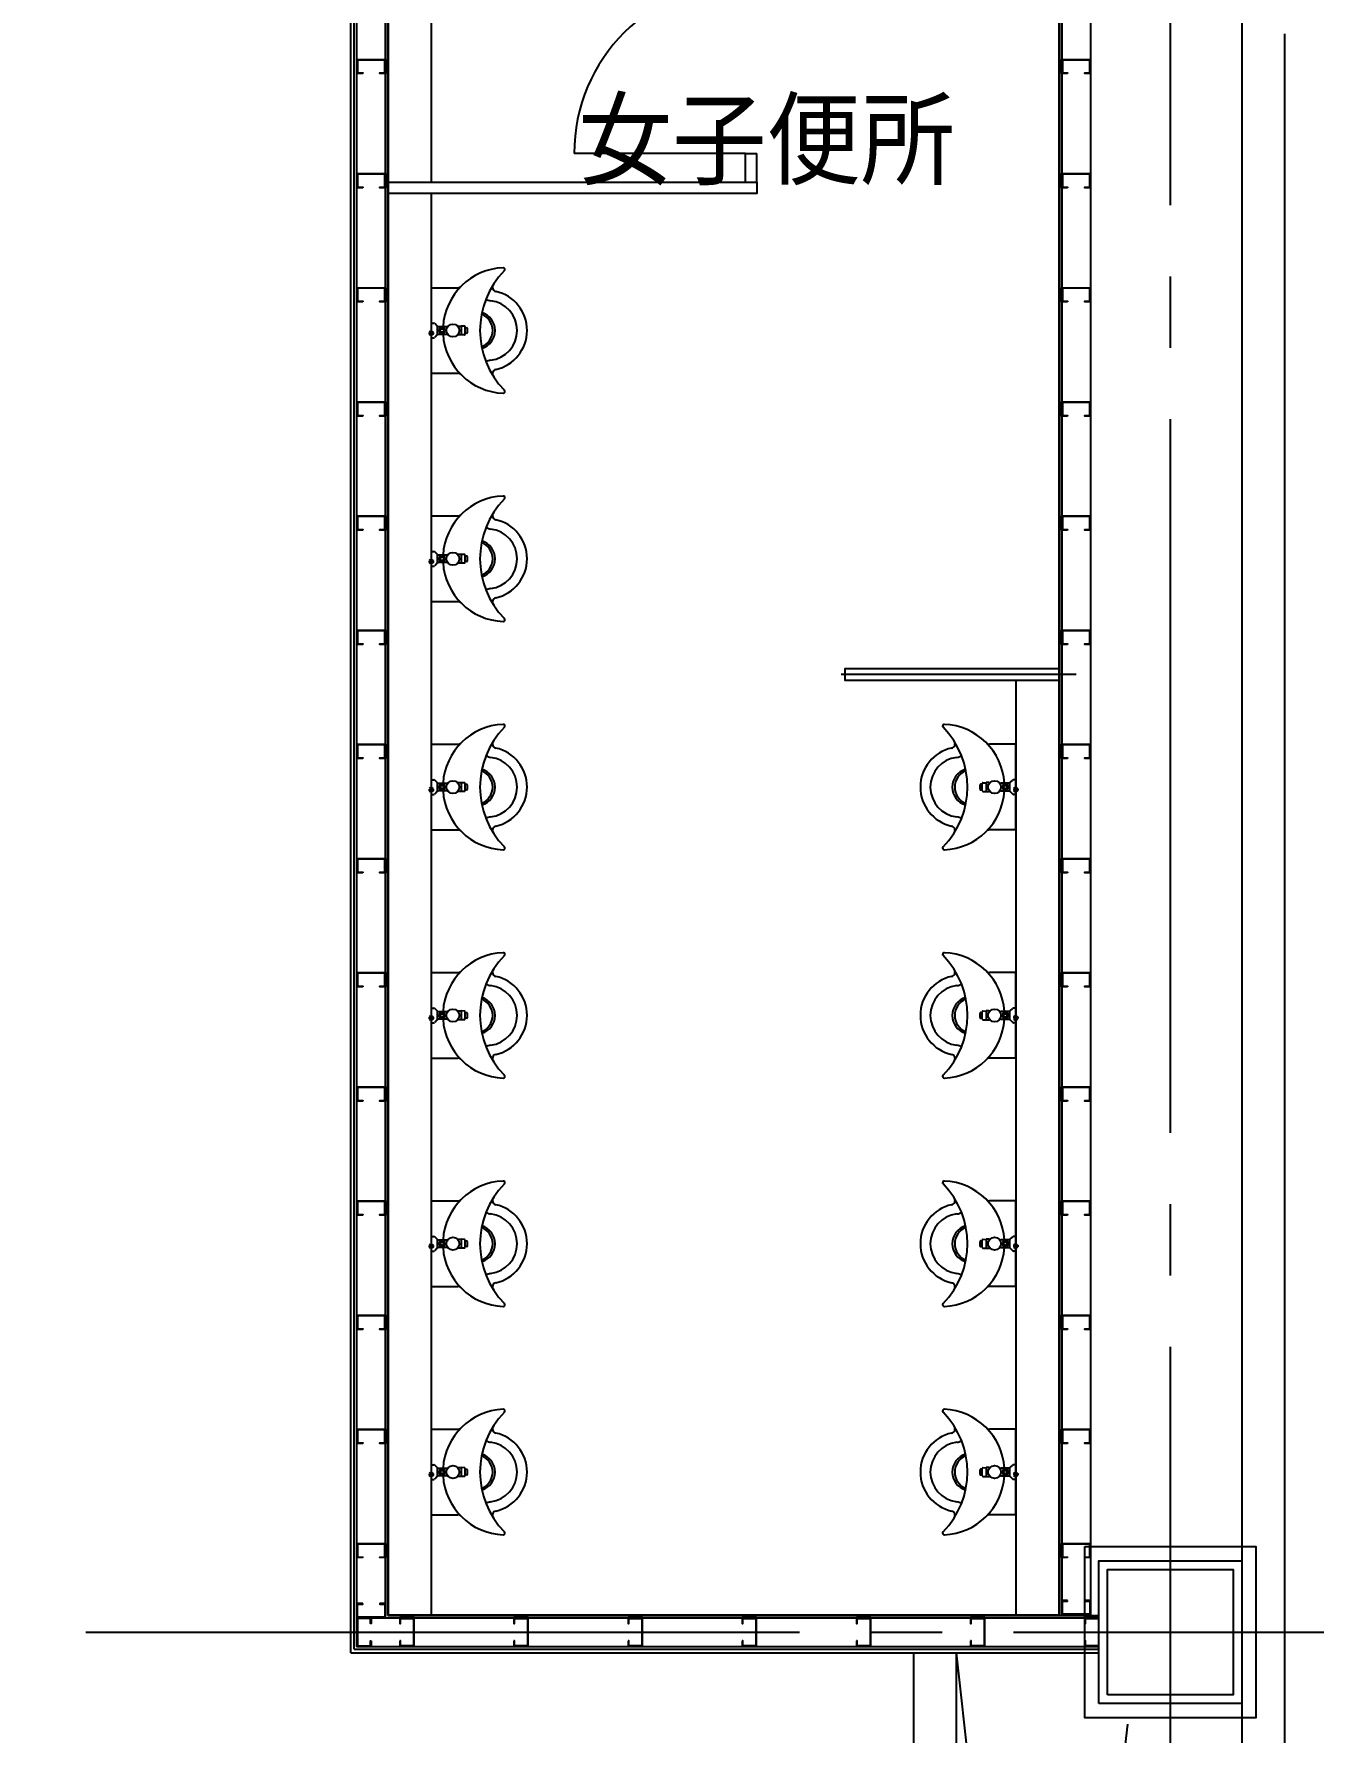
# Model space of a CAD drawing. Header units: millimetres. Extents: x -48783 to 30095, y 6477 to 24477.
# Drawn here: x 23902 to 24350, y 13315 to 13910 of the extents above; entities that cross this region are included whole.
import ezdxf
from ezdxf.enums import TextEntityAlignment as Align

# ---------------------------------------------------------------- set-up
doc = ezdxf.new("R2010")
doc.units = ezdxf.units.MM
doc.header["$LTSCALE"] = 100
doc.linetypes.add('X-N-FAB-L20$0$COL-CEN-LIN', pattern=[3.25, 2.5, -0.25, 0.25, -0.25])
for name, color, linetype in [('0-XREF', 7, 'Continuous'), ('X-N-FAB-L20$0$08', 8, 'Continuous'), ('X-N-FAB-L20$0$BLOCK', 8, 'Continuous'), ('X-N-FAB-L20$0$CCL', 8, 'X-N-FAB-L20$0$COL-CEN-LIN'), ('X-N-FAB-L20$0$COL', 8, 'Continuous'), ('X-N-FAB-L20$0$COL-S', 8, 'Continuous')]:
    doc.layers.add(name, color=color, linetype=linetype)
doc.styles.add('X-N-FAB-L20$0$ROMS', font='ROMANS.shx', dxfattribs={"bigfont": 'bigfont.shx'})

# ---------------------------------------------------------------- blocks, each defined once
blk = doc.blocks.new('X-N-FAB-L20$0$A$C028b1125')
at = {"layer": 'X-N-FAB-L20$0$COL'}
blk.add_lwpolyline([(0, 60), (60, 60), (60, 0), (0, 0)], close=True, dxfattribs=at)
at = {"layer": 'X-N-FAB-L20$0$COL-S'}
for points in [[(5, 5), (5, 55), (55, 55), (55, 5)], [(8, 8), (8, 52), (52, 52), (52, 8)]]:
    blk.add_lwpolyline(points, close=True, dxfattribs=at)
blk = doc.blocks.new('X-N-FAB-L20$0$A$C20c95bda')
at = {"layer": 'X-N-FAB-L20$0$CCL'}
for p, q in [((25320, 0), (25320, 9160)), ((240, 2750), (28330, 2750))]:
    blk.add_line(p, q, dxfattribs=at)
at = {"layer": 'X-N-FAB-L20$0$COL'}
blk.add_blockref('X-N-FAB-L20$0$A$C028b1125', (25290, 2720), dxfattribs=at)
blk = doc.blocks.new('X-N-FAB-L20$0$A$C1d07c4d4')
for centre, radius in [((24766.04, 3181.1), 2.25), ((24758.54, 3180.2), 0.2), ((24762.24, 3181.1), 1.1), ((24762.24, 3181.1), 0.6), ((24758.54, 3100.2), 0.2), ((24762.24, 3101.1), 1.1), ((24762.24, 3101.1), 0.6), ((24766.04, 3101.1), 2.25), ((24766.04, 3021.1), 2.25), ((24955.84, 3021.1), 2.25), ((24758.54, 3020.2), 0.2), ((24762.24, 3021.1), 1.1), ((24762.24, 3021.1), 0.6), ((24959.64, 3021.1), 1.1), ((24959.64, 3021.1), 0.6), ((24963.34, 3020.2), 0.2), ((24758.54, 2940.2), 0.2), ((24762.24, 2941.1), 1.1), ((24762.24, 2941.1), 0.6), ((24766.04, 2941.1), 2.25), ((24955.84, 2941.1), 2.25), ((24959.64, 2941.1), 1.1), ((24959.64, 2941.1), 0.6), ((24963.34, 2940.2), 0.2), ((24762.24, 2861.1), 1.1), ((24766.04, 2861.1), 2.25), ((24955.84, 2861.1), 2.25), ((24959.64, 2861.1), 1.1), ((24758.54, 2860.2), 0.2), ((24762.24, 2861.1), 0.6), ((24959.64, 2861.1), 0.6), ((24963.34, 2860.2), 0.2), ((24758.54, 2780.2), 0.2), ((24762.24, 2781.1), 1.1), ((24762.24, 2781.1), 0.6), ((24766.04, 2781.1), 2.25), ((24955.84, 2781.1), 2.25), ((24959.64, 2781.1), 1.1), ((24959.64, 2781.1), 0.6), ((24963.34, 2780.2), 0.2)]:
    blk.add_circle(centre, radius)
at = {"layer": 'X-N-FAB-L20$0$08'}
for p, q in [((24730.24, 2717.8), (24730.24, 3684.4)), ((24731.49, 2719.05), (24731.49, 3683.15)), ((24989.44, 3684.4), (24989.44, 2730.8)), ((24732.44, 2720), (24732.44, 3682.2)), ((24742.44, 2730), (24742.44, 3672.2)), ((24743.24, 2730.8), (24743.24, 3671.4)), ((24978.64, 3671.4), (24978.64, 2730.8)), ((24979.44, 3672.2), (24979.44, 2730.8)), ((24743.54, 2731.1), (24743.54, 3671.1)), ((24978.34, 3671.1), (24978.34, 2731.1)), ((24758.54, 3233.1), (24758.54, 3389.1)), ((25042.44, 3300), (25042.44, 2695)), ((25057.44, 3285), (25057.44, 2294)), ((24868.54, 3243.1), (24808.54, 3243.1)), ((24868.54, 3243.1), (24872.54, 3243.1)), ((24868.54, 3233.1), (24868.54, 3243.1)), ((24872.54, 3233.1), (24872.54, 3243.1)), ((24758.54, 2731.1), (24758.54, 3229.1)), ((24758.54, 3166.1), (24758.54, 3196.1)), ((24758.54, 3196.1), (24767.81, 3196.1)), ((24758.54, 3178.52), (24758.54, 3183.67)), ((24758.54, 3183.67), (24759.38, 3183.67)), ((24760.59, 3182.67), (24759.66, 3183.56)), ((24757.54, 3180.2), (24759.54, 3180.2)), ((24757.83, 3179.49), (24759.25, 3180.91)), ((24759.25, 3179.49), (24757.83, 3180.91)), ((24758.54, 3180.1), (24758.54, 3182.1)), ((24758.54, 3179.2), (24758.54, 3181.2)), ((24758.54, 3178.52), (24759.38, 3178.52)), ((24760.59, 3179.53), (24759.66, 3178.64)), ((24760.64, 3179.64), (24760.64, 3182.56)), ((24760.64, 3182.45), (24763.24, 3182.45)), ((24763.24, 3179.75), (24760.64, 3179.75)), ((24763.24, 3182.45), (24763.88, 3182.45)), ((24763.88, 3179.75), (24763.24, 3179.75)), ((24768.02, 3182.67), (24768.94, 3182.67)), ((24768.94, 3179.52), (24768.02, 3179.52)), ((24768.94, 3182.67), (24768.94, 3179.52)), ((24770.14, 3182.63), (24768.94, 3182.65)), ((24770.14, 3179.57), (24768.94, 3179.55)), ((24770.34, 3179.77), (24770.34, 3182.43)), ((24770.34, 3182.09), (24770.94, 3182.08)), ((24770.94, 3180.12), (24770.34, 3180.1)), ((24758.54, 3166.1), (24767.81, 3166.1)), ((24758.54, 3086.1), (24758.54, 3116.1)), ((24758.54, 3116.1), (24767.81, 3116.1)), ((24757.54, 3100.2), (24759.54, 3100.2)), ((24757.83, 3099.49), (24759.25, 3100.91)), ((24759.25, 3099.49), (24757.83, 3100.91)), ((24758.54, 3098.52), (24758.54, 3103.67)), ((24758.54, 3103.67), (24759.38, 3103.67)), ((24758.54, 3100.1), (24758.54, 3102.1)), ((24758.54, 3099.2), (24758.54, 3101.2)), ((24760.59, 3102.67), (24759.66, 3103.56)), ((24760.64, 3099.64), (24760.64, 3102.56)), ((24760.64, 3102.45), (24763.24, 3102.45)), ((24763.24, 3102.45), (24763.88, 3102.45)), ((24768.02, 3102.67), (24768.94, 3102.67)), ((24768.94, 3102.67), (24768.94, 3099.52)), ((24770.14, 3102.63), (24768.94, 3102.65)), ((24770.34, 3099.77), (24770.34, 3102.43)), ((24770.34, 3102.09), (24770.94, 3102.08)), ((24770.94, 3100.12), (24770.34, 3100.1)), ((24758.54, 3098.52), (24759.38, 3098.52)), ((24760.59, 3099.53), (24759.66, 3098.64)), ((24763.24, 3099.75), (24760.64, 3099.75)), ((24763.88, 3099.75), (24763.24, 3099.75)), ((24768.94, 3099.52), (24768.02, 3099.52)), ((24770.14, 3099.57), (24768.94, 3099.55)), ((24758.54, 3086.1), (24767.81, 3086.1)), ((24984.44, 3060.6), (24902.04, 3060.6)), ((24963.34, 3058.6), (24963.34, 2731.1)), ((24758.54, 3006.1), (24758.54, 3036.1)), ((24758.54, 3036.1), (24767.81, 3036.1)), ((24963.34, 3036.1), (24954.07, 3036.1)), ((24963.34, 3006.1), (24963.34, 3036.1)), ((24758.54, 3018.52), (24758.54, 3023.67)), ((24758.54, 3023.67), (24759.38, 3023.67)), ((24760.59, 3022.67), (24759.66, 3023.56)), ((24768.02, 3022.67), (24768.94, 3022.67)), ((24768.94, 3022.67), (24768.94, 3019.52)), ((24770.14, 3022.63), (24768.94, 3022.65)), ((24951.74, 3022.63), (24952.94, 3022.65)), ((24952.94, 3022.67), (24952.94, 3019.52)), ((24953.86, 3022.67), (24952.94, 3022.67)), ((24961.29, 3022.67), (24962.22, 3023.56)), ((24963.34, 3023.67), (24962.5, 3023.67)), ((24963.34, 3018.52), (24963.34, 3023.67)), ((24757.54, 3020.2), (24759.54, 3020.2)), ((24757.83, 3019.49), (24759.25, 3020.91)), ((24759.25, 3019.49), (24757.83, 3020.91)), ((24758.54, 3020.1), (24758.54, 3022.1)), ((24758.54, 3019.2), (24758.54, 3021.2)), ((24758.54, 3018.52), (24759.38, 3018.52)), ((24760.59, 3019.53), (24759.66, 3018.64)), ((24760.64, 3019.64), (24760.64, 3022.56)), ((24760.64, 3022.45), (24763.24, 3022.45)), ((24763.24, 3019.75), (24760.64, 3019.75)), ((24763.24, 3022.45), (24763.88, 3022.45)), ((24763.88, 3019.75), (24763.24, 3019.75)), ((24768.94, 3019.52), (24768.02, 3019.52)), ((24770.14, 3019.57), (24768.94, 3019.55)), ((24770.34, 3019.77), (24770.34, 3022.43)), ((24770.34, 3022.09), (24770.94, 3022.08)), ((24770.94, 3020.12), (24770.34, 3020.1)), ((24951.54, 3022.09), (24950.94, 3022.08)), ((24950.94, 3020.12), (24951.54, 3020.1)), ((24951.54, 3019.77), (24951.54, 3022.43)), ((24951.74, 3019.57), (24952.94, 3019.55)), ((24952.94, 3019.52), (24953.86, 3019.52)), ((24958.64, 3022.45), (24958, 3022.45)), ((24958, 3019.75), (24958.64, 3019.75)), ((24961.24, 3022.45), (24958.64, 3022.45)), ((24958.64, 3019.75), (24961.24, 3019.75)), ((24961.24, 3019.64), (24961.24, 3022.56)), ((24961.29, 3019.53), (24962.22, 3018.64)), ((24964.34, 3020.2), (24962.34, 3020.2)), ((24963.34, 3018.52), (24962.5, 3018.52)), ((24964.05, 3019.49), (24962.63, 3020.91)), ((24962.63, 3019.49), (24964.05, 3020.91)), ((24963.34, 3020.1), (24963.34, 3022.1)), ((24963.34, 3019.2), (24963.34, 3021.2)), ((24758.54, 3006.1), (24767.81, 3006.1)), ((24963.34, 3006.1), (24954.07, 3006.1)), ((24758.54, 2926.1), (24758.54, 2956.1)), ((24758.54, 2956.1), (24767.81, 2956.1)), ((24963.34, 2956.1), (24954.07, 2956.1)), ((24963.34, 2926.1), (24963.34, 2956.1)), ((24757.54, 2940.2), (24759.54, 2940.2)), ((24757.83, 2939.49), (24759.25, 2940.91)), ((24759.25, 2939.49), (24757.83, 2940.91)), ((24758.54, 2938.52), (24758.54, 2943.67)), ((24758.54, 2943.67), (24759.38, 2943.67)), ((24758.54, 2940.1), (24758.54, 2942.1)), ((24758.54, 2939.2), (24758.54, 2941.2)), ((24760.59, 2942.67), (24759.66, 2943.56)), ((24760.59, 2939.53), (24759.66, 2938.64)), ((24760.64, 2939.64), (24760.64, 2942.56)), ((24760.64, 2942.45), (24763.24, 2942.45)), ((24763.24, 2939.75), (24760.64, 2939.75)), ((24763.24, 2942.45), (24763.88, 2942.45)), ((24763.88, 2939.75), (24763.24, 2939.75)), ((24768.02, 2942.67), (24768.94, 2942.67)), ((24768.94, 2939.52), (24768.02, 2939.52)), ((24768.94, 2942.67), (24768.94, 2939.52)), ((24770.14, 2942.63), (24768.94, 2942.65)), ((24770.14, 2939.57), (24768.94, 2939.55)), ((24770.34, 2939.77), (24770.34, 2942.43)), ((24770.34, 2942.09), (24770.94, 2942.08)), ((24770.94, 2940.12), (24770.34, 2940.1)), ((24951.54, 2942.09), (24950.94, 2942.08)), ((24950.94, 2940.12), (24951.54, 2940.1)), ((24951.54, 2939.77), (24951.54, 2942.43)), ((24951.74, 2942.63), (24952.94, 2942.65)), ((24951.74, 2939.57), (24952.94, 2939.55)), ((24952.94, 2942.67), (24952.94, 2939.52)), ((24953.86, 2942.67), (24952.94, 2942.67)), ((24952.94, 2939.52), (24953.86, 2939.52)), ((24958.64, 2942.45), (24958, 2942.45)), ((24958, 2939.75), (24958.64, 2939.75)), ((24961.24, 2942.45), (24958.64, 2942.45)), ((24958.64, 2939.75), (24961.24, 2939.75)), ((24961.24, 2939.64), (24961.24, 2942.56)), ((24961.29, 2942.67), (24962.22, 2943.56)), ((24961.29, 2939.53), (24962.22, 2938.64)), ((24964.34, 2940.2), (24962.34, 2940.2)), ((24963.34, 2943.67), (24962.5, 2943.67)), ((24964.05, 2939.49), (24962.63, 2940.91)), ((24962.63, 2939.49), (24964.05, 2940.91)), ((24963.34, 2938.52), (24963.34, 2943.67)), ((24963.34, 2940.1), (24963.34, 2942.1)), ((24963.34, 2939.2), (24963.34, 2941.2)), ((24758.54, 2938.52), (24759.38, 2938.52)), ((24963.34, 2938.52), (24962.5, 2938.52)), ((24758.54, 2926.1), (24767.81, 2926.1)), ((24963.34, 2926.1), (24954.07, 2926.1)), ((24758.54, 2846.1), (24758.54, 2876.1)), ((24758.54, 2876.1), (24767.81, 2876.1)), ((24963.34, 2876.1), (24954.07, 2876.1)), ((24963.34, 2846.1), (24963.34, 2876.1)), ((24758.54, 2858.52), (24758.54, 2863.67)), ((24758.54, 2863.67), (24759.38, 2863.67)), ((24758.54, 2860.1), (24758.54, 2862.1)), ((24760.59, 2862.67), (24759.66, 2863.56)), ((24760.64, 2859.64), (24760.64, 2862.56)), ((24760.64, 2862.45), (24763.24, 2862.45)), ((24763.24, 2862.45), (24763.88, 2862.45)), ((24768.02, 2862.67), (24768.94, 2862.67)), ((24768.94, 2862.67), (24768.94, 2859.52)), ((24770.14, 2862.63), (24768.94, 2862.65)), ((24770.34, 2859.77), (24770.34, 2862.43)), ((24770.34, 2862.09), (24770.94, 2862.08)), ((24951.54, 2862.09), (24950.94, 2862.08)), ((24951.54, 2859.77), (24951.54, 2862.43)), ((24951.74, 2862.63), (24952.94, 2862.65)), ((24952.94, 2862.67), (24952.94, 2859.52)), ((24953.86, 2862.67), (24952.94, 2862.67)), ((24958.64, 2862.45), (24958, 2862.45)), ((24961.24, 2862.45), (24958.64, 2862.45)), ((24961.24, 2859.64), (24961.24, 2862.56)), ((24961.29, 2862.67), (24962.22, 2863.56)), ((24963.34, 2863.67), (24962.5, 2863.67)), ((24963.34, 2858.52), (24963.34, 2863.67)), ((24963.34, 2860.1), (24963.34, 2862.1)), ((24757.54, 2860.2), (24759.54, 2860.2)), ((24757.83, 2859.49), (24759.25, 2860.91)), ((24759.25, 2859.49), (24757.83, 2860.91)), ((24758.54, 2859.2), (24758.54, 2861.2)), ((24758.54, 2858.52), (24759.38, 2858.52)), ((24760.59, 2859.53), (24759.66, 2858.64)), ((24763.24, 2859.75), (24760.64, 2859.75)), ((24763.88, 2859.75), (24763.24, 2859.75)), ((24768.94, 2859.52), (24768.02, 2859.52)), ((24770.14, 2859.57), (24768.94, 2859.55)), ((24770.94, 2860.12), (24770.34, 2860.1)), ((24950.94, 2860.12), (24951.54, 2860.1)), ((24951.74, 2859.57), (24952.94, 2859.55)), ((24952.94, 2859.52), (24953.86, 2859.52)), ((24958, 2859.75), (24958.64, 2859.75)), ((24958.64, 2859.75), (24961.24, 2859.75)), ((24961.29, 2859.53), (24962.22, 2858.64)), ((24964.34, 2860.2), (24962.34, 2860.2)), ((24963.34, 2858.52), (24962.5, 2858.52)), ((24964.05, 2859.49), (24962.63, 2860.91)), ((24962.63, 2859.49), (24964.05, 2860.91)), ((24963.34, 2859.2), (24963.34, 2861.2)), ((24758.54, 2846.1), (24767.81, 2846.1)), ((24963.34, 2846.1), (24954.07, 2846.1)), ((24758.54, 2766.1), (24758.54, 2796.1)), ((24758.54, 2796.1), (24767.81, 2796.1)), ((24963.34, 2796.1), (24954.07, 2796.1)), ((24963.34, 2766.1), (24963.34, 2796.1)), ((24757.54, 2780.2), (24759.54, 2780.2)), ((24759.25, 2779.49), (24757.83, 2780.91)), ((24757.83, 2779.49), (24759.25, 2780.91)), ((24758.54, 2778.52), (24758.54, 2783.67)), ((24758.54, 2783.67), (24759.38, 2783.67)), ((24758.54, 2780.1), (24758.54, 2782.1)), ((24758.54, 2779.2), (24758.54, 2781.2)), ((24760.59, 2782.67), (24759.66, 2783.56)), ((24760.59, 2779.53), (24759.66, 2778.64)), ((24760.64, 2779.64), (24760.64, 2782.56)), ((24760.64, 2782.45), (24763.24, 2782.45)), ((24763.24, 2779.75), (24760.64, 2779.75)), ((24763.24, 2782.45), (24763.88, 2782.45)), ((24763.88, 2779.75), (24763.24, 2779.75)), ((24768.02, 2782.67), (24768.94, 2782.67)), ((24768.94, 2779.52), (24768.02, 2779.52)), ((24768.94, 2782.67), (24768.94, 2779.52)), ((24770.14, 2782.63), (24768.94, 2782.65)), ((24770.14, 2779.57), (24768.94, 2779.55)), ((24770.34, 2779.77), (24770.34, 2782.43)), ((24770.34, 2782.09), (24770.94, 2782.08)), ((24770.94, 2780.12), (24770.34, 2780.1)), ((24951.54, 2782.09), (24950.94, 2782.08)), ((24950.94, 2780.12), (24951.54, 2780.1)), ((24951.54, 2779.77), (24951.54, 2782.43)), ((24951.74, 2782.63), (24952.94, 2782.65)), ((24951.74, 2779.57), (24952.94, 2779.55)), ((24952.94, 2782.67), (24952.94, 2779.52)), ((24953.86, 2782.67), (24952.94, 2782.67)), ((24952.94, 2779.52), (24953.86, 2779.52)), ((24958.64, 2782.45), (24958, 2782.45)), ((24958, 2779.75), (24958.64, 2779.75)), ((24961.24, 2782.45), (24958.64, 2782.45)), ((24958.64, 2779.75), (24961.24, 2779.75)), ((24961.24, 2779.64), (24961.24, 2782.56)), ((24961.29, 2782.67), (24962.22, 2783.56)), ((24961.29, 2779.53), (24962.22, 2778.64)), ((24964.34, 2780.2), (24962.34, 2780.2)), ((24963.34, 2783.67), (24962.5, 2783.67)), ((24962.63, 2779.49), (24964.05, 2780.91)), ((24964.05, 2779.49), (24962.63, 2780.91)), ((24963.34, 2778.52), (24963.34, 2783.67)), ((24963.34, 2780.1), (24963.34, 2782.1)), ((24963.34, 2779.2), (24963.34, 2781.2)), ((24758.54, 2778.52), (24759.38, 2778.52)), ((24963.34, 2778.52), (24962.5, 2778.52)), ((24758.54, 2766.1), (24767.81, 2766.1)), ((24963.34, 2766.1), (24954.07, 2766.1)), ((24743.54, 2731.1), (24978.34, 2731.1)), ((24742.44, 2730), (24992.44, 2730)), ((24743.24, 2730.8), (24992.44, 2730.8)), ((24732.44, 2720), (24992.44, 2720)), ((24730.24, 2717.8), (24992.44, 2717.8)), ((24731.49, 2719.05), (24992.44, 2719.05)), ((24927.44, 2717.8), (24927.44, 2655)), ((24942.44, 2717.8), (24942.44, 2655)), ((24942.44, 2717.8), (25002.44, 2170)), ((25002.44, 2692.79), (24942.44, 2170)), ((25042.44, 2695), (25042.44, 2170))]:
    blk.add_line(p, q, dxfattribs=at)
for points in [[(24734.44, 3271.1), (24732.44, 3271.1), (24732.44, 3276.1), (24742.44, 3276.1), (24742.44, 3271.1), (24740.44, 3271.1), (24740.44, 3271.33), (24742.21, 3271.33), (24742.21, 3275.87), (24732.67, 3275.87), (24732.67, 3271.33), (24734.44, 3271.33)], [(24981.44, 3271.1), (24979.44, 3271.1), (24979.44, 3276.1), (24989.44, 3276.1), (24989.44, 3271.1), (24987.44, 3271.1), (24987.44, 3271.33), (24989.21, 3271.33), (24989.21, 3275.87), (24979.67, 3275.87), (24979.67, 3271.33), (24981.44, 3271.33)], [(24734.44, 3231.1), (24732.44, 3231.1), (24732.44, 3236.1), (24742.44, 3236.1), (24742.44, 3231.1), (24740.44, 3231.1), (24740.44, 3231.33), (24742.21, 3231.33), (24742.21, 3235.87), (24732.67, 3235.87), (24732.67, 3231.33), (24734.44, 3231.33)], [(24981.44, 3231.1), (24979.44, 3231.1), (24979.44, 3236.1), (24989.44, 3236.1), (24989.44, 3231.1), (24987.44, 3231.1), (24987.44, 3231.33), (24989.21, 3231.33), (24989.21, 3235.87), (24979.67, 3235.87), (24979.67, 3231.33), (24981.44, 3231.33)], [(24734.44, 3191.1), (24732.44, 3191.1), (24732.44, 3196.1), (24742.44, 3196.1), (24742.44, 3191.1), (24740.44, 3191.1), (24740.44, 3191.33), (24742.21, 3191.33), (24742.21, 3195.87), (24732.67, 3195.87), (24732.67, 3191.33), (24734.44, 3191.33)], [(24981.44, 3191.1), (24979.44, 3191.1), (24979.44, 3196.1), (24989.44, 3196.1), (24989.44, 3191.1), (24987.44, 3191.1), (24987.44, 3191.33), (24989.21, 3191.33), (24989.21, 3195.87), (24979.67, 3195.87), (24979.67, 3191.33), (24981.44, 3191.33)], [(24734.44, 3151.1), (24732.44, 3151.1), (24732.44, 3156.1), (24742.44, 3156.1), (24742.44, 3151.1), (24740.44, 3151.1), (24740.44, 3151.33), (24742.21, 3151.33), (24742.21, 3155.87), (24732.67, 3155.87), (24732.67, 3151.33), (24734.44, 3151.33)], [(24981.44, 3151.1), (24979.44, 3151.1), (24979.44, 3156.1), (24989.44, 3156.1), (24989.44, 3151.1), (24987.44, 3151.1), (24987.44, 3151.33), (24989.21, 3151.33), (24989.21, 3155.87), (24979.67, 3155.87), (24979.67, 3151.33), (24981.44, 3151.33)], [(24734.44, 3111.1), (24732.44, 3111.1), (24732.44, 3116.1), (24742.44, 3116.1), (24742.44, 3111.1), (24740.44, 3111.1), (24740.44, 3111.33), (24742.21, 3111.33), (24742.21, 3115.87), (24732.67, 3115.87), (24732.67, 3111.33), (24734.44, 3111.33)], [(24981.44, 3111.1), (24979.44, 3111.1), (24979.44, 3116.1), (24989.44, 3116.1), (24989.44, 3111.1), (24987.44, 3111.1), (24987.44, 3111.33), (24989.21, 3111.33), (24989.21, 3115.87), (24979.67, 3115.87), (24979.67, 3111.33), (24981.44, 3111.33)], [(24734.44, 3071.1), (24732.44, 3071.1), (24732.44, 3076.1), (24742.44, 3076.1), (24742.44, 3071.1), (24740.44, 3071.1), (24740.44, 3071.33), (24742.21, 3071.33), (24742.21, 3075.87), (24732.67, 3075.87), (24732.67, 3071.33), (24734.44, 3071.33)], [(24981.44, 3071.1), (24979.44, 3071.1), (24979.44, 3076.1), (24989.44, 3076.1), (24989.44, 3071.1), (24987.44, 3071.1), (24987.44, 3071.33), (24989.21, 3071.33), (24989.21, 3075.87), (24979.67, 3075.87), (24979.67, 3071.33), (24981.44, 3071.33)], [(24734.44, 3031.1), (24732.44, 3031.1), (24732.44, 3036.1), (24742.44, 3036.1), (24742.44, 3031.1), (24740.44, 3031.1), (24740.44, 3031.33), (24742.21, 3031.33), (24742.21, 3035.87), (24732.67, 3035.87), (24732.67, 3031.33), (24734.44, 3031.33)], [(24981.44, 3031.1), (24979.44, 3031.1), (24979.44, 3036.1), (24989.44, 3036.1), (24989.44, 3031.1), (24987.44, 3031.1), (24987.44, 3031.33), (24989.21, 3031.33), (24989.21, 3035.87), (24979.67, 3035.87), (24979.67, 3031.33), (24981.44, 3031.33)], [(24734.44, 2991.1), (24732.44, 2991.1), (24732.44, 2996.1), (24742.44, 2996.1), (24742.44, 2991.1), (24740.44, 2991.1), (24740.44, 2991.33), (24742.21, 2991.33), (24742.21, 2995.87), (24732.67, 2995.87), (24732.67, 2991.33), (24734.44, 2991.33)], [(24981.44, 2991.1), (24979.44, 2991.1), (24979.44, 2996.1), (24989.44, 2996.1), (24989.44, 2991.1), (24987.44, 2991.1), (24987.44, 2991.33), (24989.21, 2991.33), (24989.21, 2995.87), (24979.67, 2995.87), (24979.67, 2991.33), (24981.44, 2991.33)], [(24734.44, 2951.1), (24732.44, 2951.1), (24732.44, 2956.1), (24742.44, 2956.1), (24742.44, 2951.1), (24740.44, 2951.1), (24740.44, 2951.33), (24742.21, 2951.33), (24742.21, 2955.87), (24732.67, 2955.87), (24732.67, 2951.33), (24734.44, 2951.33)], [(24981.44, 2951.1), (24979.44, 2951.1), (24979.44, 2956.1), (24989.44, 2956.1), (24989.44, 2951.1), (24987.44, 2951.1), (24987.44, 2951.33), (24989.21, 2951.33), (24989.21, 2955.87), (24979.67, 2955.87), (24979.67, 2951.33), (24981.44, 2951.33)], [(24734.44, 2911.1), (24732.44, 2911.1), (24732.44, 2916.1), (24742.44, 2916.1), (24742.44, 2911.1), (24740.44, 2911.1), (24740.44, 2911.33), (24742.21, 2911.33), (24742.21, 2915.87), (24732.67, 2915.87), (24732.67, 2911.33), (24734.44, 2911.33)], [(24981.44, 2911.1), (24979.44, 2911.1), (24979.44, 2916.1), (24989.44, 2916.1), (24989.44, 2911.1), (24987.44, 2911.1), (24987.44, 2911.33), (24989.21, 2911.33), (24989.21, 2915.87), (24979.67, 2915.87), (24979.67, 2911.33), (24981.44, 2911.33)], [(24734.44, 2871.1), (24732.44, 2871.1), (24732.44, 2876.1), (24742.44, 2876.1), (24742.44, 2871.1), (24740.44, 2871.1), (24740.44, 2871.33), (24742.21, 2871.33), (24742.21, 2875.87), (24732.67, 2875.87), (24732.67, 2871.33), (24734.44, 2871.33)], [(24981.44, 2871.1), (24979.44, 2871.1), (24979.44, 2876.1), (24989.44, 2876.1), (24989.44, 2871.1), (24987.44, 2871.1), (24987.44, 2871.33), (24989.21, 2871.33), (24989.21, 2875.87), (24979.67, 2875.87), (24979.67, 2871.33), (24981.44, 2871.33)], [(24734.44, 2831.1), (24732.44, 2831.1), (24732.44, 2836.1), (24742.44, 2836.1), (24742.44, 2831.1), (24740.44, 2831.1), (24740.44, 2831.33), (24742.21, 2831.33), (24742.21, 2835.87), (24732.67, 2835.87), (24732.67, 2831.33), (24734.44, 2831.33)], [(24981.44, 2831.1), (24979.44, 2831.1), (24979.44, 2836.1), (24989.44, 2836.1), (24989.44, 2831.1), (24987.44, 2831.1), (24987.44, 2831.33), (24989.21, 2831.33), (24989.21, 2835.87), (24979.67, 2835.87), (24979.67, 2831.33), (24981.44, 2831.33)], [(24734.44, 2791.1), (24732.44, 2791.1), (24732.44, 2796.1), (24742.44, 2796.1), (24742.44, 2791.1), (24740.44, 2791.1), (24740.44, 2791.33), (24742.21, 2791.33), (24742.21, 2795.87), (24732.67, 2795.87), (24732.67, 2791.33), (24734.44, 2791.33)], [(24981.44, 2791.1), (24979.44, 2791.1), (24979.44, 2796.1), (24989.44, 2796.1), (24989.44, 2791.1), (24987.44, 2791.1), (24987.44, 2791.33), (24989.21, 2791.33), (24989.21, 2795.87), (24979.67, 2795.87), (24979.67, 2791.33), (24981.44, 2791.33)], [(24734.44, 2751.1), (24732.44, 2751.1), (24732.44, 2756.1), (24742.44, 2756.1), (24742.44, 2751.1), (24740.44, 2751.1), (24740.44, 2751.33), (24742.21, 2751.33), (24742.21, 2755.87), (24732.67, 2755.87), (24732.67, 2751.33), (24734.44, 2751.33)], [(24981.44, 2751.1), (24979.44, 2751.1), (24979.44, 2756.1), (24989.44, 2756.1), (24989.44, 2751.1), (24987.44, 2751.1), (24987.44, 2751.33), (24989.21, 2751.33), (24989.21, 2755.87), (24979.67, 2755.87), (24979.67, 2751.33), (24981.44, 2751.33)], [(24987.44, 2755), (25047.44, 2755), (25047.44, 2695), (24987.44, 2695)], [(24992.44, 2700), (24992.44, 2750), (25042.44, 2750), (25042.44, 2700)], [(24995.44, 2703), (24995.44, 2747), (25039.44, 2747), (25039.44, 2703)], [(24734.44, 2735), (24732.44, 2735), (24732.44, 2730), (24742.44, 2730), (24742.44, 2735), (24740.44, 2735), (24740.44, 2734.77), (24742.21, 2734.77), (24742.21, 2730.23), (24732.67, 2730.23), (24732.67, 2734.77), (24734.44, 2734.77)], [(24981.44, 2736.1), (24979.44, 2736.1), (24979.44, 2731.1), (24989.44, 2731.1), (24989.44, 2736.1), (24987.44, 2736.1), (24987.44, 2735.87), (24989.21, 2735.87), (24989.21, 2731.33), (24979.67, 2731.33), (24979.67, 2735.87), (24981.44, 2735.87)], [(24737.44, 2722), (24737.44, 2720), (24732.44, 2720), (24732.44, 2730), (24737.44, 2730), (24737.44, 2728), (24737.21, 2728), (24737.21, 2729.77), (24732.67, 2729.77), (24732.67, 2720.23), (24737.21, 2720.23), (24737.21, 2722)], [(24747.44, 2722), (24747.44, 2720), (24752.44, 2720), (24752.44, 2730), (24747.44, 2730), (24747.44, 2728), (24747.67, 2728), (24747.67, 2729.77), (24752.21, 2729.77), (24752.21, 2720.23), (24747.67, 2720.23), (24747.67, 2722)], [(24787.44, 2722), (24787.44, 2720), (24792.44, 2720), (24792.44, 2730), (24787.44, 2730), (24787.44, 2728), (24787.67, 2728), (24787.67, 2729.77), (24792.21, 2729.77), (24792.21, 2720.23), (24787.67, 2720.23), (24787.67, 2722)], [(24827.44, 2722), (24827.44, 2720), (24832.44, 2720), (24832.44, 2730), (24827.44, 2730), (24827.44, 2728), (24827.67, 2728), (24827.67, 2729.77), (24832.21, 2729.77), (24832.21, 2720.23), (24827.67, 2720.23), (24827.67, 2722)], [(24867.44, 2722), (24867.44, 2720), (24872.44, 2720), (24872.44, 2730), (24867.44, 2730), (24867.44, 2728), (24867.67, 2728), (24867.67, 2729.77), (24872.21, 2729.77), (24872.21, 2720.23), (24867.67, 2720.23), (24867.67, 2722)], [(24907.44, 2722), (24907.44, 2720), (24912.44, 2720), (24912.44, 2730), (24907.44, 2730), (24907.44, 2728), (24907.67, 2728), (24907.67, 2729.77), (24912.21, 2729.77), (24912.21, 2720.23), (24907.67, 2720.23), (24907.67, 2722)], [(24947.44, 2722), (24947.44, 2720), (24952.44, 2720), (24952.44, 2730), (24947.44, 2730), (24947.44, 2728), (24947.67, 2728), (24947.67, 2729.77), (24952.21, 2729.77), (24952.21, 2720.23), (24947.67, 2720.23), (24947.67, 2722)], [(24987.44, 2722), (24987.44, 2720), (24992.44, 2720), (24992.44, 2730), (24987.44, 2730), (24987.44, 2728), (24987.67, 2728), (24987.67, 2729.77), (24992.21, 2729.77), (24992.21, 2720.23), (24987.67, 2720.23), (24987.67, 2722)]]:
    blk.add_lwpolyline(points, close=True, dxfattribs=at)
for points in [[(24743.54, 3233.1), (24872.54, 3233.1), (24872.54, 3229.1), (24743.54, 3229.1)], [(24978.34, 3062.6), (24903.34, 3062.6), (24903.34, 3058.6), (24978.34, 3058.6)]]:
    blk.add_lwpolyline(points, dxfattribs=at)
for centre, radius, start, end in [((24868.54, 3243.1), 60, 90, 180), ((24784.54, 3181.1), 22, 92.38492, 176.4819), ((24805.54, 3181.1), 30, 135.6739, 224.326), ((24783.65, 3202.48), 0.6, 315.673, 92.38565), ((24767.81, 3197.6), 1.5, 270, 315.402), ((24781.39, 3196.23), 1.5, 147.9269, 257.518), ((24779.75, 3195.5), 4, 238.03, 263.229), ((24778.04, 3181.1), 10.5, 0, 83.229), ((24778.04, 3181.1), 14, 0, 77.518), ((24759.38, 3183.27), 0.4, 46.33, 90), ((24773.84, 3181.1), 6.15, 291.471, 68.53), ((24774.29, 3181.1), 6.55, 286.967, 73.033), ((24759.38, 3178.92), 0.4, 270, 313.669), ((24760.49, 3182.56), 0.15, 0, 46.332), ((24760.49, 3179.64), 0.15, 313.668, 0), ((24784.54, 3181.1), 22, 183.5181, 267.621), ((24763.88, 3183.25), 0.8, 270, 315.177), ((24763.88, 3178.95), 0.8, 44.823, 90), ((24768.02, 3183.67), 1, 232.401, 270), ((24768.02, 3178.52), 1, 90, 127.5987), ((24770.14, 3182.43), 0.2, 0, 88.979), ((24770.14, 3179.77), 0.2, 271.021, 0), ((24770.94, 3181.88), 0.2, 0.566, 88.909), ((24770.94, 3180.32), 0.2, 271.091, 359.44), ((24691.14, 3181.1), 80, 359.437, 0.563), ((24778.04, 3181.1), 10.5, 276.771, 0), ((24778.04, 3181.1), 14, 282.482, 0), ((24767.81, 3164.6), 1.5, 44.598, 90.00093), ((24779.75, 3166.7), 4, 96.77102, 121.9701), ((24781.39, 3165.97), 1.5, 102.4818, 212.072), ((24783.65, 3159.72), 0.6, 267.614, 44.327), ((24784.54, 3101.1), 22, 92.38492, 176.4819), ((24805.54, 3101.1), 30, 135.6739, 224.326), ((24783.65, 3122.48), 0.6, 315.673, 92.38565), ((24767.81, 3117.6), 1.5, 270, 315.402), ((24779.75, 3115.5), 4, 238.03, 263.229), ((24781.39, 3116.23), 1.5, 147.9269, 257.518), ((24778.04, 3101.1), 14, 0, 77.518), ((24773.84, 3101.1), 6.15, 291.471, 68.53), ((24774.29, 3101.1), 6.55, 286.967, 73.033), ((24778.04, 3101.1), 10.5, 0, 83.229), ((24759.38, 3103.27), 0.4, 46.33, 90), ((24760.49, 3102.56), 0.15, 0, 46.332), ((24763.88, 3103.25), 0.8, 270, 315.177), ((24768.02, 3103.67), 1, 232.401, 270), ((24770.14, 3102.43), 0.2, 0, 88.979), ((24770.94, 3101.88), 0.2, 0.566, 88.909), ((24770.94, 3100.32), 0.2, 271.091, 359.44), ((24691.14, 3101.1), 80, 359.437, 0.563), ((24778.04, 3101.1), 10.5, 276.771, 0), ((24778.04, 3101.1), 14, 282.482, 0), ((24759.38, 3098.92), 0.4, 270, 313.669), ((24760.49, 3099.64), 0.15, 313.668, 0), ((24784.54, 3101.1), 22, 183.5181, 267.621), ((24763.88, 3098.95), 0.8, 44.823, 90), ((24768.02, 3098.52), 1, 90, 127.5987), ((24770.14, 3099.77), 0.2, 271.021, 0), ((24779.75, 3086.7), 4, 96.77102, 121.9701), ((24767.81, 3084.6), 1.5, 44.598, 90.00093), ((24781.39, 3085.97), 1.5, 102.4818, 212.072), ((24783.65, 3079.72), 0.6, 267.614, 44.327), ((24784.54, 3021.1), 22, 92.38492, 176.4819), ((24805.54, 3021.1), 30, 135.6739, 224.326), ((24783.65, 3042.48), 0.6, 315.673, 92.38565), ((24938.23, 3042.48), 0.6, 87.61435, 224.327), ((24916.34, 3021.1), 30, 315.674, 44.3261), ((24937.34, 3021.1), 22, 3.5181, 87.61508), ((24767.81, 3037.6), 1.5, 270, 315.402), ((24781.39, 3036.23), 1.5, 147.9269, 257.518), ((24778.04, 3021.1), 14, 0, 77.518), ((24943.84, 3021.1), 14, 102.482, 180), ((24940.49, 3036.23), 1.5, 282.482, 32.0731), ((24954.07, 3037.6), 1.5, 224.598, 270), ((24779.75, 3035.5), 4, 238.03, 263.229), ((24778.04, 3021.1), 10.5, 0, 83.229), ((24943.84, 3021.1), 10.5, 96.771, 180), ((24942.13, 3035.5), 4, 276.771, 301.97), ((24759.38, 3023.27), 0.4, 46.33, 90), ((24760.49, 3022.56), 0.15, 0, 46.332), ((24763.88, 3023.25), 0.8, 270, 315.177), ((24768.02, 3023.67), 1, 232.401, 270), ((24770.14, 3022.43), 0.2, 0, 88.979), ((24773.84, 3021.1), 6.15, 291.471, 68.53), ((24774.29, 3021.1), 6.55, 286.967, 73.033), ((24947.59, 3021.1), 6.55, 106.967, 253.033), ((24948.04, 3021.1), 6.15, 111.47, 248.529), ((24951.74, 3022.43), 0.2, 91.021, 180), ((24953.86, 3023.67), 1, 270, 307.599), ((24958, 3023.25), 0.8, 224.823, 270), ((24961.39, 3022.56), 0.15, 133.668, 180), ((24962.5, 3023.27), 0.4, 90, 133.67), ((24759.38, 3018.92), 0.4, 270, 313.669), ((24760.49, 3019.64), 0.15, 313.668, 0), ((24784.54, 3021.1), 22, 183.5181, 267.621), ((24763.88, 3018.95), 0.8, 44.823, 90), ((24768.02, 3018.52), 1, 90, 127.5987), ((24770.14, 3019.77), 0.2, 271.021, 0), ((24770.94, 3021.88), 0.2, 0.566, 88.909), ((24770.94, 3020.32), 0.2, 271.091, 359.44), ((24691.14, 3021.1), 80, 359.437, 0.563), ((24778.04, 3021.1), 10.5, 276.771, 0), ((24778.04, 3021.1), 14, 282.482, 0), ((24943.84, 3021.1), 14, 180, 257.518), ((24943.84, 3021.1), 10.5, 180, 263.229), ((24937.34, 3021.1), 22, 272.379, 356.4819), ((24950.94, 3021.88), 0.2, 91.091, 179.434), ((25030.74, 3021.1), 80, 179.437, 180.563), ((24950.94, 3020.32), 0.2, 180.56, 268.909), ((24951.74, 3019.77), 0.2, 180, 268.979), ((24953.86, 3018.52), 1, 52.4013, 90), ((24958, 3018.95), 0.8, 90, 135.177), ((24961.39, 3019.64), 0.15, 180, 226.332), ((24962.5, 3018.92), 0.4, 226.331, 270), ((24767.81, 3004.6), 1.5, 44.598, 90.00093), ((24779.75, 3006.7), 4, 96.77102, 121.9701), ((24781.39, 3005.97), 1.5, 102.4818, 212.072), ((24940.49, 3005.97), 1.5, 327.928, 77.5182), ((24942.13, 3006.7), 4, 58.0299, 83.22898), ((24954.07, 3004.6), 1.5, 89.99907, 135.402), ((24783.65, 2999.72), 0.6, 267.614, 44.327), ((24938.23, 2999.72), 0.6, 135.673, 272.386), ((24784.54, 2941.1), 22, 92.38492, 176.4819), ((24805.54, 2941.1), 30, 135.6739, 224.326), ((24783.65, 2962.48), 0.6, 315.673, 92.38565), ((24938.23, 2962.48), 0.6, 87.61435, 224.327), ((24916.34, 2941.1), 30, 315.674, 44.3261), ((24937.34, 2941.1), 22, 3.5181, 87.61508), ((24767.81, 2957.6), 1.5, 270, 315.402), ((24779.75, 2955.5), 4, 238.03, 263.229), ((24778.04, 2941.1), 10.5, 0, 83.229), ((24781.39, 2956.23), 1.5, 147.9269, 257.518), ((24778.04, 2941.1), 14, 0, 77.518), ((24943.84, 2941.1), 14, 102.482, 180), ((24943.84, 2941.1), 10.5, 96.771, 180), ((24940.49, 2956.23), 1.5, 282.482, 32.0731), ((24942.13, 2955.5), 4, 276.771, 301.97), ((24954.07, 2957.6), 1.5, 224.598, 270), ((24773.84, 2941.1), 6.15, 291.471, 68.53), ((24774.29, 2941.1), 6.55, 286.967, 73.033), ((24947.59, 2941.1), 6.55, 106.967, 253.033), ((24948.04, 2941.1), 6.15, 111.47, 248.529), ((24759.38, 2943.27), 0.4, 46.33, 90), ((24760.49, 2942.56), 0.15, 0, 46.332), ((24760.49, 2939.64), 0.15, 313.668, 0), ((24784.54, 2941.1), 22, 183.5181, 267.621), ((24763.88, 2943.25), 0.8, 270, 315.177), ((24763.88, 2938.95), 0.8, 44.823, 90), ((24768.02, 2943.67), 1, 232.401, 270), ((24768.02, 2938.52), 1, 90, 127.5987), ((24770.14, 2942.43), 0.2, 0, 88.979), ((24770.14, 2939.77), 0.2, 271.021, 0), ((24770.94, 2941.88), 0.2, 0.566, 88.909), ((24770.94, 2940.32), 0.2, 271.091, 359.44), ((24691.14, 2941.1), 80, 359.437, 0.563), ((24778.04, 2941.1), 10.5, 276.771, 0), ((24778.04, 2941.1), 14, 282.482, 0), ((24943.84, 2941.1), 14, 180, 257.518), ((24943.84, 2941.1), 10.5, 180, 263.229), ((24937.34, 2941.1), 22, 272.379, 356.4819), ((24950.94, 2941.88), 0.2, 91.091, 179.434), ((25030.74, 2941.1), 80, 179.437, 180.563), ((24950.94, 2940.32), 0.2, 180.56, 268.909), ((24951.74, 2942.43), 0.2, 91.021, 180), ((24951.74, 2939.77), 0.2, 180, 268.979), ((24953.86, 2943.67), 1, 270, 307.599), ((24953.86, 2938.52), 1, 52.4013, 90), ((24958, 2943.25), 0.8, 224.823, 270), ((24958, 2938.95), 0.8, 90, 135.177), ((24961.39, 2942.56), 0.15, 133.668, 180), ((24961.39, 2939.64), 0.15, 180, 226.332), ((24962.5, 2943.27), 0.4, 90, 133.67), ((24759.38, 2938.92), 0.4, 270, 313.669), ((24962.5, 2938.92), 0.4, 226.331, 270), ((24779.75, 2926.7), 4, 96.77102, 121.9701), ((24781.39, 2925.97), 1.5, 102.4818, 212.072), ((24940.49, 2925.97), 1.5, 327.928, 77.5182), ((24942.13, 2926.7), 4, 58.0299, 83.22898), ((24767.81, 2924.6), 1.5, 44.598, 90.00093), ((24954.07, 2924.6), 1.5, 89.99907, 135.402), ((24783.65, 2919.72), 0.6, 267.614, 44.327), ((24938.23, 2919.72), 0.6, 135.673, 272.386), ((24784.54, 2861.1), 22, 92.38492, 176.4819), ((24805.54, 2861.1), 30, 135.6739, 224.326), ((24783.65, 2882.48), 0.6, 315.673, 92.38565), ((24938.23, 2882.48), 0.6, 87.61435, 224.327), ((24916.34, 2861.1), 30, 315.674, 44.3261), ((24937.34, 2861.1), 22, 3.5181, 87.61508), ((24767.81, 2877.6), 1.5, 270, 315.402), ((24781.39, 2876.23), 1.5, 147.9269, 257.518), ((24778.04, 2861.1), 14, 0, 77.518), ((24943.84, 2861.1), 14, 102.482, 180), ((24940.49, 2876.23), 1.5, 282.482, 32.0731), ((24954.07, 2877.6), 1.5, 224.598, 270), ((24779.75, 2875.5), 4, 238.03, 263.229), ((24778.04, 2861.1), 10.5, 0, 83.229), ((24943.84, 2861.1), 10.5, 96.771, 180), ((24942.13, 2875.5), 4, 276.771, 301.97), ((24759.38, 2863.27), 0.4, 46.33, 90), ((24760.49, 2862.56), 0.15, 0, 46.332), ((24763.88, 2863.25), 0.8, 270, 315.177), ((24768.02, 2863.67), 1, 232.401, 270), ((24770.14, 2862.43), 0.2, 0, 88.979), ((24770.94, 2861.88), 0.2, 0.566, 88.909), ((24773.84, 2861.1), 6.15, 291.471, 68.53), ((24774.29, 2861.1), 6.55, 286.967, 73.033), ((24947.59, 2861.1), 6.55, 106.967, 253.033), ((24948.04, 2861.1), 6.15, 111.47, 248.529), ((24950.94, 2861.88), 0.2, 91.091, 179.434), ((24951.74, 2862.43), 0.2, 91.021, 180), ((24953.86, 2863.67), 1, 270, 307.599), ((24958, 2863.25), 0.8, 224.823, 270), ((24961.39, 2862.56), 0.15, 133.668, 180), ((24962.5, 2863.27), 0.4, 90, 133.67), ((24759.38, 2858.92), 0.4, 270, 313.669), ((24760.49, 2859.64), 0.15, 313.668, 0), ((24784.54, 2861.1), 22, 183.5181, 267.621), ((24763.88, 2858.95), 0.8, 44.823, 90), ((24768.02, 2858.52), 1, 90, 127.5987), ((24770.14, 2859.77), 0.2, 271.021, 0), ((24770.94, 2860.32), 0.2, 271.091, 359.44), ((24691.14, 2861.1), 80, 359.437, 0.563), ((24778.04, 2861.1), 10.5, 276.771, 0), ((24778.04, 2861.1), 14, 282.482, 0), ((24943.84, 2861.1), 14, 180, 257.518), ((24943.84, 2861.1), 10.5, 180, 263.229), ((24937.34, 2861.1), 22, 272.379, 356.4819), ((25030.74, 2861.1), 80, 179.437, 180.563), ((24950.94, 2860.32), 0.2, 180.56, 268.909), ((24951.74, 2859.77), 0.2, 180, 268.979), ((24953.86, 2858.52), 1, 52.4013, 90), ((24958, 2858.95), 0.8, 90, 135.177), ((24961.39, 2859.64), 0.15, 180, 226.332), ((24962.5, 2858.92), 0.4, 226.331, 270), ((24779.75, 2846.7), 4, 96.77102, 121.9701), ((24942.13, 2846.7), 4, 58.0299, 83.22898), ((24767.81, 2844.6), 1.5, 44.598, 90.00093), ((24781.39, 2845.97), 1.5, 102.4818, 212.072), ((24940.49, 2845.97), 1.5, 327.928, 77.5182), ((24954.07, 2844.6), 1.5, 89.99907, 135.402), ((24783.65, 2839.72), 0.6, 267.614, 44.327), ((24938.23, 2839.72), 0.6, 135.673, 272.386), ((24784.54, 2781.1), 22, 92.38492, 176.4819), ((24783.65, 2802.48), 0.6, 315.673, 92.38565), ((24938.23, 2802.48), 0.6, 87.61435, 224.327), ((24937.34, 2781.1), 22, 3.5181, 87.61508), ((24767.81, 2797.6), 1.5, 270, 315.402), ((24805.54, 2781.1), 30, 135.6739, 224.326), ((24781.39, 2796.23), 1.5, 147.9269, 257.518), ((24916.34, 2781.1), 30, 315.674, 44.3261), ((24940.49, 2796.23), 1.5, 282.482, 32.0731), ((24954.07, 2797.6), 1.5, 224.598, 270), ((24779.75, 2795.5), 4, 238.03, 263.229), ((24778.04, 2781.1), 10.5, 0, 83.229), ((24778.04, 2781.1), 14, 0, 77.518), ((24943.84, 2781.1), 14, 102.482, 180), ((24943.84, 2781.1), 10.5, 96.771, 180), ((24942.13, 2795.5), 4, 276.771, 301.97), ((24773.84, 2781.1), 6.15, 291.471, 68.53), ((24774.29, 2781.1), 6.55, 286.967, 73.033), ((24947.59, 2781.1), 6.55, 106.967, 253.033), ((24948.04, 2781.1), 6.15, 111.47, 248.529), ((24759.38, 2783.27), 0.4, 46.33, 90), ((24760.49, 2782.56), 0.15, 0, 46.332), ((24760.49, 2779.64), 0.15, 313.668, 0), ((24784.54, 2781.1), 22, 183.5181, 267.621), ((24763.88, 2783.25), 0.8, 270, 315.177), ((24763.88, 2778.95), 0.8, 44.823, 90), ((24768.02, 2783.67), 1, 232.401, 270), ((24768.02, 2778.52), 1, 90, 127.5987), ((24770.14, 2782.43), 0.2, 0, 88.979), ((24770.14, 2779.77), 0.2, 271.021, 0), ((24770.94, 2781.88), 0.2, 0.566, 88.909), ((24770.94, 2780.32), 0.2, 271.091, 359.44), ((24691.14, 2781.1), 80, 359.437, 0.563), ((24778.04, 2781.1), 10.5, 276.771, 0), ((24778.04, 2781.1), 14, 282.482, 0), ((24943.84, 2781.1), 14, 180, 257.518), ((24943.84, 2781.1), 10.5, 180, 263.229), ((24937.34, 2781.1), 22, 272.379, 356.4819), ((24950.94, 2781.88), 0.2, 91.091, 179.434), ((25030.74, 2781.1), 80, 179.437, 180.563), ((24950.94, 2780.32), 0.2, 180.56, 268.909), ((24951.74, 2782.43), 0.2, 91.021, 180), ((24951.74, 2779.77), 0.2, 180, 268.979), ((24953.86, 2783.67), 1, 270, 307.599), ((24953.86, 2778.52), 1, 52.4013, 90), ((24958, 2783.25), 0.8, 224.823, 270), ((24958, 2778.95), 0.8, 90, 135.177), ((24961.39, 2782.56), 0.15, 133.668, 180), ((24961.39, 2779.64), 0.15, 180, 226.332), ((24962.5, 2783.27), 0.4, 90, 133.67), ((24759.38, 2778.92), 0.4, 270, 313.669), ((24962.5, 2778.92), 0.4, 226.331, 270), ((24779.75, 2766.7), 4, 96.77102, 121.9701), ((24781.39, 2765.97), 1.5, 102.4818, 212.072), ((24940.49, 2765.97), 1.5, 327.928, 77.5182), ((24942.13, 2766.7), 4, 58.0299, 83.22898), ((24767.81, 2764.6), 1.5, 44.598, 90.00093), ((24954.07, 2764.6), 1.5, 89.99907, 135.402), ((24783.65, 2759.72), 0.6, 267.614, 44.327), ((24938.23, 2759.72), 0.6, 135.673, 272.386)]:
    blk.add_arc(centre, radius, start, end, dxfattribs=at)
at = {"layer": 'X-N-FAB-L20$0$08', "style": 'X-N-FAB-L20$0$ROMS'}
blk.add_text('女子便所', height=30, dxfattribs=at).set_placement((24875.94, 3247.07), align=Align.MIDDLE_CENTER)
blk = doc.blocks.new('X-N-FAB-L20')
blk.add_blockref('X-N-FAB-L20$0$A$C1d07c4d4', (-717.44, 10625))
at = {"layer": 'X-N-FAB-L20$0$BLOCK'}
blk.add_blockref('X-N-FAB-L20$0$A$C20c95bda', (-1020, 10600), dxfattribs=at)

msp = doc.modelspace()

# ---------------------------------------------------------------- block references
at = {"layer": '0-XREF'}
msp.add_blockref('X-N-FAB-L20', (0, 0), dxfattribs=at)

doc.saveas('drawing.dxf')
